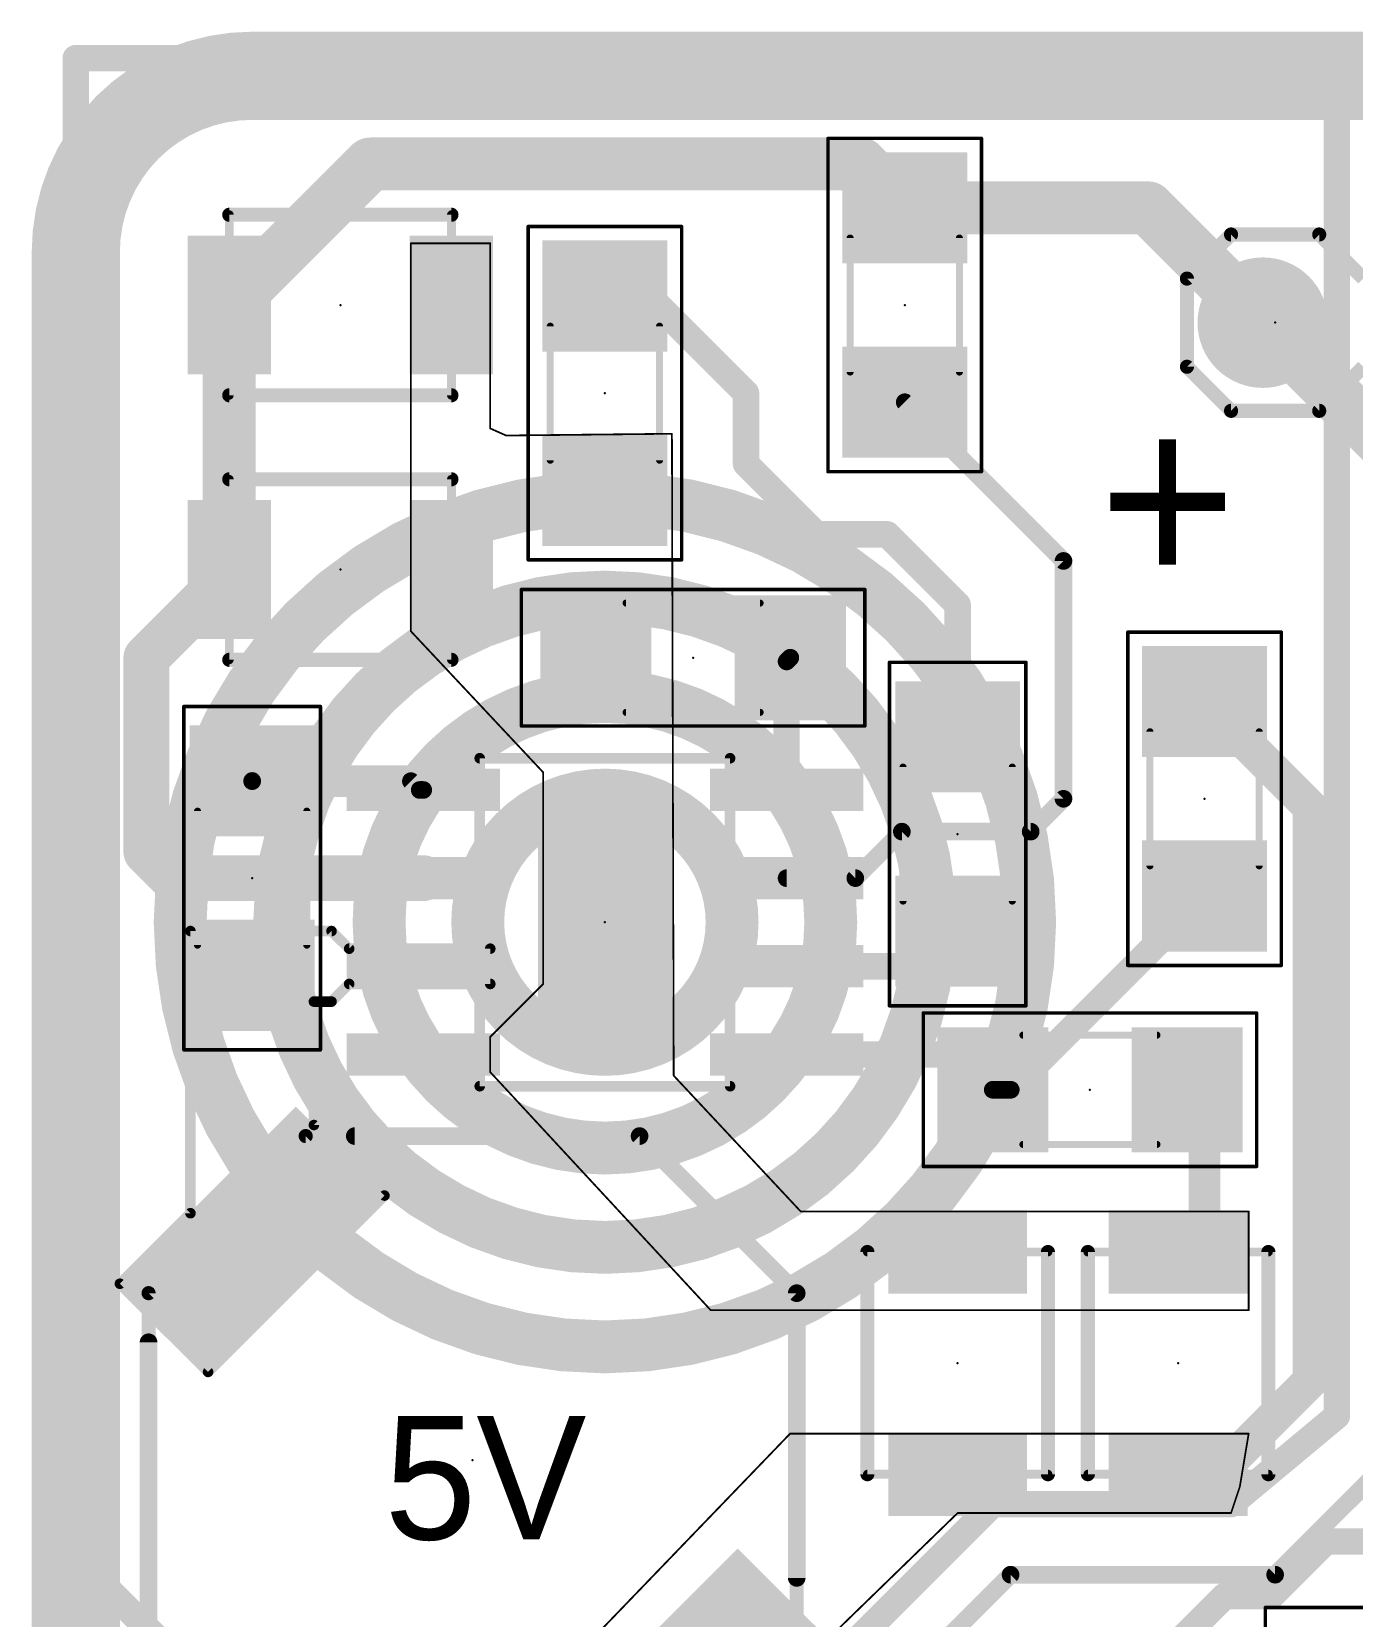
# Model space of a CAD drawing. Extents: x -0.6 to 31.5, y -1.9 to 65.7.
# Drawn here: x -0.64 to 18.38, y 42.83 to 65.66 of the extents above; entities that cross this region are included whole.
import ezdxf

# ---------------------------------------------------------------- set-up
doc = ezdxf.new("R2010")
doc.units = 0
for name, color, linetype in [('1', 22, 'CONTINUOUS'), ('16', 175, 'CONTINUOUS'), ('17', 82, 'CONTINUOUS'), ('21', 253, 'CONTINUOUS'), ('22', 253, 'CONTINUOUS'), ('23', 7, 'CONTINUOUS'), ('39', 22, 'CONTINUOUS'), ('40', 175, 'CONTINUOUS'), ('51', 253, 'CONTINUOUS')]:
    doc.layers.add(name, color=color, linetype=linetype)

# ---------------------------------------------------------------- blocks, each defined once
blk = doc.blocks.new('RECT')
blk.add_solid([(-0.5, -0.5), (0.5, -0.5), (-0.5, 0.5), (0.5, 0.5)])
blk = doc.blocks.new('ROUNDP')
at = {"const_width": 0.5}
blk.add_lwpolyline([(0, -0.25, 1), (0, 0.25, 1), (0, -0.25)], format="xyb", dxfattribs=at)

msp = doc.modelspace()

# ---------------------------------------------------------------- linework, layer by layer
at = {"layer": '1'}
for points, const_width in [([(2.21, 61.722), (4.242, 63.754)], 0.762), ([(4.242, 63.754), (11.306, 63.754)], 0.762), ([(11.306, 63.754), (11.938, 63.122)], 0.762), ([(11.938, 63.122), (15.4402, 63.122)], 0.762), ([(17.0942, 61.468), (15.4402, 63.122)], 0.762), ([(2.286, 62.23), (2.21, 62.154)], 0.762), ([(5.969, 62.611), (4.826, 62.611)], 0.0254), ([(4.826, 62.611), (4.826, 57.023)], 0.0254), ([(5.969, 59.944), (5.969, 62.611)], 0.0254), ([(2.21, 62.154), (2.21, 61.646)], 0.762), ([(2.21, 61.646), (2.286, 61.722)], 0.762), ([(2.21, 61.722), (2.41, 61.722)], 0.762), ([(2.21, 61.646), (2.21, 57.912)], 0.762), ([(2.286, 61.722), (2.21, 61.722)], 0.6604), ([(7.62, 61.852), (8.252, 61.852)], 0.381), ([(8.252, 61.852), (9.652, 60.452)], 0.381), ([(19.592, 58.9702), (17.0942, 61.468)], 0.762), ([(9.652, 60.452), (9.652, 59.436)], 0.381), ([(14.224, 58.036), (11.938, 60.322)], 0.254), ([(6.1976, 59.8424), (5.969, 59.944)], 0.0254), ([(8.5852, 59.8678), (6.1976, 59.8424)], 0.0254), ([(8.6106, 50.6222), (8.5852, 59.8678)], 0.0254), ([(9.652, 59.436), (10.668, 58.42)], 0.381), ([(10.668, 58.42), (11.684, 58.42)], 0.381), ([(11.684, 58.42), (12.7, 57.404)], 0.381), ([(2.032, 57.658), (2.21, 57.912)], 0.6604), ([(2.286, 57.912), (2.21, 57.912)], 0.6604), ([(2.032, 57.658), (1.016, 56.642)], 0.6604), ([(14.224, 54.61), (14.224, 58.036)], 0.254), ([(12.7, 55.502), (12.7, 57.404)], 0.381), ([(1.016, 56.642), (1.016, 53.848)], 0.6604), ([(4.826, 57.023), (6.731, 54.991)], 0.0254), ([(10.2362, 56.5882), (10.29, 56.642)], 0.381), ([(10.2362, 54.737), (10.2362, 56.5882)], 0.381), ([(10.29, 56.642), (10.2362, 56.5882)], 0.254), ([(17.78, 54.486), (16.256, 56.01)], 0.508), ([(4.826, 54.864), (2.54, 54.864)], 0.4572), ([(2.54, 54.864), (2.54, 54.867)], 0.254), ([(4.953, 54.737), (4.826, 54.864)], 0.254), ([(4.953, 54.737), (5.0038, 54.737)], 0.254), ([(6.731, 54.991), (6.731, 51.943)], 0.0254), ([(13.751, 54.137), (14.224, 54.61)], 0.254), ([(17.78, 46.228), (17.78, 54.486)], 0.508), ([(1.016, 53.848), (1.397, 53.467)], 0.6604), ([(11.2262, 53.467), (11.8962, 54.137)], 0.254), ([(11.8962, 54.137), (13.751, 54.137)], 0.254), ([(1.397, 53.467), (5.0038, 53.467)], 0.6604), ([(10.2362, 53.467), (11.2262, 53.467)], 0.254), ([(13.465, 50.419), (16.256, 53.21)], 0.381), ([(3.683, 52.705), (1.651, 52.705)], 0.1524), ([(1.651, 52.705), (1.651, 48.641)], 0.1524), ([(3.937, 52.451), (3.683, 52.705)], 0.1524), ([(12.195, 52.197), (12.7, 52.702)], 0.381), ([(5.969, 52.451), (3.937, 52.451)], 0.1524), ([(5.969, 51.943), (5.969, 52.451)], 0.1524), ([(10.2362, 52.197), (12.195, 52.197)], 0.381), ([(3.683, 51.689), (3.937, 51.943)], 0.1524), ([(3.937, 51.943), (5.969, 51.943)], 0.1524), ([(6.731, 51.943), (5.969, 51.181)], 0.0254), ([(3.429, 49.911), (3.429, 51.689)], 0.1524), ([(3.429, 51.689), (3.683, 51.689)], 0.1524), ([(5.969, 51.181), (5.969, 50.673)], 0.0254), ([(10.2362, 50.927), (12.7258, 50.927)], 0.381), ([(12.7258, 50.927), (13.2338, 50.419)], 0.381), ([(5.969, 50.673), (9.144, 47.244)], 0.0254), ([(10.4394, 48.6664), (8.6106, 50.6222)], 0.0254), ([(13.205, 50.419), (13.465, 50.419)], 0.381), ([(13.2338, 50.419), (13.205, 50.419)], 0.254), ([(13.2338, 50.419), (13.465, 50.419)], 0.254), ([(16.256, 50.292), (16.005, 50.419)], 0.4572), ([(16.256, 48.514), (16.256, 50.292)], 0.4572), ([(4.445, 48.895), (3.429, 49.911)], 0.1524), ([(1.905, 46.355), (4.445, 48.895)], 0.1524), ([(1.651, 48.641), (0.635, 47.625)], 0.1524), ([(16.891, 48.6664), (10.4394, 48.6664)], 0.0254), ([(16.256, 48.514), (15.875, 48.082)], 0.4572), ([(16.891, 47.244), (16.891, 48.6664)], 0.0254), ([(0.635, 47.625), (1.905, 46.355)], 0.1524), ([(9.144, 47.244), (16.891, 47.244)], 0.0254), ([(16.434, 44.882), (17.78, 46.228)], 0.508), ([(10.287, 45.466), (6.985, 42.037)], 0.0254), ([(16.891, 45.466), (10.287, 45.466)], 0.0254), ([(16.764, 44.704), (16.891, 45.466)], 0.0254), ([(16.18, 44.577), (15.875, 44.882)], 0.508), ([(15.875, 44.882), (16.434, 44.882)], 0.508), ([(16.51, 44.577), (16.18, 44.577)], 0.508), ([(16.637, 44.323), (16.764, 44.704)], 0.0254), ([(8.255, 40.005), (12.7, 44.323)], 0.0254), ([(12.7, 44.323), (16.637, 44.323)], 0.0254), ([(18.004, 43.912), (17.2195, 43.1275)], 0.381), ([(19.592, 43.912), (18.004, 43.912)], 0.381), ([(16.5449, 43.1275), (15.7765, 42.3591)], 0.381), ([(17.2195, 43.1275), (16.5449, 43.1275)], 0.381)]:
    msp.add_lwpolyline(points, dxfattribs=dict(at, const_width=const_width))
for points, const_width in [([(4.242, 63.9445, 1), (4.242, 63.5635)], 0.381), ([(4.3767, 63.6193, 1), (4.1073, 63.8887)], 0.381), ([(11.4407, 63.8887, 1), (11.1713, 63.6193)], 0.381), ([(11.306, 63.5635, 1), (11.306, 63.9445)], 0.381), ([(11.938, 63.3125, 1), (11.938, 62.9315)], 0.381), ([(15.5749, 63.2567, 1), (15.3055, 62.9873)], 0.381), ([(15.4402, 62.9315, 1), (15.4402, 63.3125)], 0.381), ([(11.8033, 62.9873, 1), (12.0727, 63.2567)], 0.381), ([(2.4207, 62.0953, 1), (2.1513, 62.3647)], 0.381), ([(4.826, 62.6174, 1), (4.826, 62.6047)], 0.0127), ([(4.8324, 62.611, 1), (4.8197, 62.611)], 0.0127), ([(5.9754, 62.611, 1), (5.9627, 62.611)], 0.0127), ([(5.969, 62.6047, 1), (5.969, 62.6174)], 0.0127), ([(2.4005, 62.154, 1), (2.0195, 62.154)], 0.381), ([(2.0753, 62.2887, 1), (2.3447, 62.0193)], 0.381), ([(2.21, 61.9125, 1), (2.21, 61.5315)], 0.381), ([(2.4207, 61.5873, 1), (2.1513, 61.8567)], 0.381), ([(2.41, 61.5315, 1), (2.41, 61.9125)], 0.381), ([(2.0753, 61.8567, 1), (2.3447, 61.5873)], 0.381), ([(2.4005, 61.646, 1), (2.0195, 61.646)], 0.381), ([(2.0753, 61.7807, 1), (2.3447, 61.5113)], 0.381), ([(2.21, 61.8871, 1), (2.21, 61.5569)], 0.3302), ([(2.286, 61.5569, 1), (2.286, 61.8871)], 0.3302), ([(7.62, 61.9473, 1), (7.62, 61.7568)], 0.1905), ([(8.3194, 61.9194, 1), (8.1846, 61.7846)], 0.1905), ([(8.252, 61.7568, 1), (8.252, 61.9473)], 0.1905), ([(2.0195, 61.646, 1), (2.4005, 61.646)], 0.381), ([(17.2289, 61.6027, 1), (16.9595, 61.3333)], 0.381), ([(16.9595, 61.3333, 1), (17.2289, 61.6027)], 0.381), ([(9.7473, 60.452, 1), (9.5568, 60.452)], 0.1905), ([(9.5846, 60.3846, 1), (9.7194, 60.5194)], 0.1905), ([(11.9829, 60.3669, 1), (11.8931, 60.2771)], 0.127), ([(5.9716, 59.9498, 1), (5.9664, 59.9382)], 0.0127), ([(5.9627, 59.944, 1), (5.9754, 59.944)], 0.0127), ([(6.1975, 59.8487, 1), (6.1977, 59.8361)], 0.0127), ([(6.195, 59.8366, 1), (6.2002, 59.8482)], 0.0127), ([(8.5915, 59.8678, 1), (8.5789, 59.8678)], 0.0127), ([(8.5853, 59.8615, 1), (8.5851, 59.8741)], 0.0127), ([(9.7194, 59.5034, 1), (9.5846, 59.3686)], 0.1905), ([(9.5568, 59.436, 1), (9.7473, 59.436)], 0.1905), ([(10.668, 58.5153, 1), (10.668, 58.3248)], 0.1905), ([(10.6006, 58.3526, 1), (10.7354, 58.4874)], 0.1905), ([(11.7514, 58.4874, 1), (11.6166, 58.3526)], 0.1905), ([(11.684, 58.3248, 1), (11.684, 58.5153)], 0.1905), ([(2.21, 58.0771, 1), (2.21, 57.7469)], 0.3302), ([(2.3452, 57.8172, 1), (2.0748, 58.0068)], 0.3302), ([(2.286, 57.7469, 1), (2.286, 58.0771)], 0.3302), ([(2.1487, 57.5413, 1), (1.9153, 57.7747)], 0.3302), ([(2.0195, 57.912, 1), (2.4005, 57.912)], 0.381), ([(14.2875, 58.036, 1), (14.1605, 58.036)], 0.127), ([(14.1791, 57.9911, 1), (14.2689, 58.0809)], 0.127), ([(1.8968, 57.7528, 1), (2.1672, 57.5632)], 0.3302), ([(12.7953, 57.404, 1), (12.6048, 57.404)], 0.1905), ([(12.6326, 57.3366, 1), (12.7674, 57.4714)], 0.1905), ([(1.1811, 56.642, 1), (0.8509, 56.642)], 0.3302), ([(0.8993, 56.7587, 1), (1.1327, 56.5253)], 0.3302), ([(4.8306, 57.0273, 1), (4.8214, 57.0187)], 0.0127), ([(4.8197, 57.023, 1), (4.8324, 57.023)], 0.0127), ([(10.3574, 56.5746, 1), (10.2226, 56.7094)], 0.1905), ([(10.1688, 56.6556, 1), (10.3036, 56.5208)], 0.1905), ([(10.3315, 56.5882, 1), (10.141, 56.5882)], 0.1905), ([(10.1913, 56.6331, 1), (10.2811, 56.5433)], 0.127), ([(10.3349, 56.5971, 1), (10.2451, 56.6869)], 0.127), ([(16.3458, 56.0998, 1), (16.1662, 55.9202)], 0.254), ([(12.6048, 55.502, 1), (12.7953, 55.502)], 0.1905), ([(2.54, 54.9783, 1), (2.54, 54.7497)], 0.2286), ([(4.826, 54.7497, 1), (4.826, 54.9783)], 0.2286), ([(2.6035, 54.867, 1), (2.4765, 54.867)], 0.127), ([(2.4765, 54.864, 1), (2.6035, 54.864)], 0.127), ([(4.8709, 54.9089, 1), (4.7811, 54.8191)], 0.127), ([(4.953, 54.8005, 1), (4.953, 54.6735)], 0.127), ([(4.9081, 54.6921, 1), (4.9979, 54.7819)], 0.127), ([(5.0038, 54.6735, 1), (5.0038, 54.8005)], 0.127), ([(6.7374, 54.991, 1), (6.7247, 54.991)], 0.0127), ([(6.7264, 54.9867, 1), (6.7356, 54.9953)], 0.0127), ([(10.141, 54.737, 1), (10.3315, 54.737)], 0.1905), ([(14.1605, 54.61, 1), (14.2875, 54.61)], 0.127), ([(14.2689, 54.5651, 1), (14.1791, 54.6549)], 0.127), ([(17.907, 54.486, 1), (17.653, 54.486)], 0.254), ([(17.6902, 54.3962, 1), (17.8698, 54.5758)], 0.254), ([(1.1327, 53.9647, 1), (0.8993, 53.7313)], 0.3302), ([(11.8962, 54.2005, 1), (11.8962, 54.0735)], 0.127), ([(11.9411, 54.0921, 1), (11.8513, 54.1819)], 0.127), ([(13.7061, 54.1819, 1), (13.7959, 54.0921)], 0.127), ([(13.751, 54.0735, 1), (13.751, 54.2005)], 0.127), ([(0.8509, 53.848, 1), (1.1811, 53.848)], 0.3302), ([(1.397, 53.6321, 1), (1.397, 53.3019)], 0.3302), ([(1.2803, 53.3503, 1), (1.5137, 53.5837)], 0.3302), ([(5.0038, 53.3019, 1), (5.0038, 53.6321)], 0.3302), ([(10.2362, 53.5305, 1), (10.2362, 53.4035)], 0.127), ([(11.1813, 53.5119, 1), (11.2711, 53.4221)], 0.127), ([(11.2262, 53.4035, 1), (11.2262, 53.5305)], 0.127), ([(16.3234, 53.1426, 1), (16.1886, 53.2774)], 0.1905), ([(1.651, 52.7431, 1), (1.651, 52.6669)], 0.0762), ([(1.6891, 52.705, 1), (1.6129, 52.705)], 0.0762), ([(3.7099, 52.7319, 1), (3.6561, 52.6781)], 0.0762), ([(3.683, 52.6669, 1), (3.683, 52.7431)], 0.0762), ([(12.7674, 52.6346, 1), (12.6326, 52.7694)], 0.1905), ([(3.937, 52.4891, 1), (3.937, 52.4129)], 0.0762), ([(3.9101, 52.4241, 1), (3.9639, 52.4779)], 0.0762), ([(6.0071, 52.451, 1), (5.9309, 52.451)], 0.0762), ([(5.969, 52.4129, 1), (5.969, 52.4891)], 0.0762), ([(10.2362, 52.2923, 1), (10.2362, 52.1018)], 0.1905), ([(12.1276, 52.2644, 1), (12.2624, 52.1296)], 0.1905), ([(12.195, 52.1018, 1), (12.195, 52.2923)], 0.1905), ([(3.937, 51.9811, 1), (3.937, 51.9049)], 0.0762), ([(3.9639, 51.9161, 1), (3.9101, 51.9699)], 0.0762), ([(5.9309, 51.943, 1), (6.0071, 51.943)], 0.0762), ([(5.969, 51.9049, 1), (5.969, 51.9811)], 0.0762), ([(6.7247, 51.943, 1), (6.7374, 51.943)], 0.0127), ([(6.7355, 51.9385, 1), (6.7265, 51.9475)], 0.0127), ([(3.4671, 51.689, 1), (3.3909, 51.689)], 0.0762), ([(3.429, 51.7271, 1), (3.429, 51.6509)], 0.0762), ([(3.6561, 51.7159, 1), (3.7099, 51.6621)], 0.0762), ([(3.683, 51.6509, 1), (3.683, 51.7271)], 0.0762), ([(5.9754, 51.181, 1), (5.9627, 51.181)], 0.0127), ([(5.9645, 51.1855, 1), (5.9735, 51.1765)], 0.0127), ([(10.2362, 51.0222, 1), (10.2362, 50.8317)], 0.1905), ([(12.7932, 50.9944, 1), (12.6585, 50.8596)], 0.1905), ([(12.7258, 50.8317, 1), (12.7258, 51.0222)], 0.1905), ([(5.9737, 50.6773, 1), (5.9643, 50.6687)], 0.0127), ([(5.9627, 50.673, 1), (5.9754, 50.673)], 0.0127), ([(8.6152, 50.6265, 1), (8.606, 50.6179)], 0.0127), ([(8.6043, 50.6222, 1), (8.6169, 50.6222)], 0.0127), ([(13.205, 50.5143, 1), (13.205, 50.3238)], 0.1905), ([(13.1665, 50.3516, 1), (13.3012, 50.4864)], 0.1905), ([(13.205, 50.4825, 1), (13.205, 50.3555)], 0.127), ([(13.2338, 50.4825, 1), (13.2338, 50.3555)], 0.127), ([(13.2338, 50.3555, 1), (13.2338, 50.4825)], 0.127), ([(13.3976, 50.4864, 1), (13.5324, 50.3516)], 0.1905), ([(13.465, 50.3238, 1), (13.465, 50.5143)], 0.1905), ([(13.465, 50.3555, 1), (13.465, 50.4825)], 0.127), ([(16.0566, 50.521, 1), (15.9534, 50.317)], 0.2286), ([(16.3703, 50.292, 1), (16.1417, 50.292)], 0.2286), ([(16.2044, 50.19, 1), (16.3076, 50.394)], 0.2286), ([(3.4559, 49.9379, 1), (3.4021, 49.8841)], 0.0762), ([(3.3909, 49.911, 1), (3.4671, 49.911)], 0.0762), ([(4.4719, 48.8681, 1), (4.4181, 48.9219)], 0.0762), ([(4.4181, 48.8681, 1), (4.4719, 48.9219)], 0.0762), ([(1.6129, 48.641, 1), (1.6891, 48.641)], 0.0762), ([(1.6779, 48.6141, 1), (1.6241, 48.6679)], 0.0762), ([(10.4394, 48.6728, 1), (10.4394, 48.6601)], 0.0127), ([(10.4348, 48.6621, 1), (10.444, 48.6707)], 0.0127), ([(16.1417, 48.514, 1), (16.3703, 48.514)], 0.2286), ([(16.3417, 48.4384, 1), (16.1703, 48.5896)], 0.2286), ([(16.8974, 48.6664, 1), (16.8847, 48.6664)], 0.0127), ([(16.891, 48.6601, 1), (16.891, 48.6728)], 0.0127), ([(15.7893, 48.1576, 1), (15.9607, 48.0064)], 0.2286), ([(0.6619, 47.6519, 1), (0.6081, 47.5981)], 0.0762), ([(0.6081, 47.6519, 1), (0.6619, 47.5981)], 0.0762), ([(9.144, 47.2503, 1), (9.144, 47.2377)], 0.0127), ([(9.1393, 47.2397, 1), (9.1487, 47.2483)], 0.0127), ([(16.8847, 47.244, 1), (16.8974, 47.244)], 0.0127), ([(16.891, 47.2377, 1), (16.891, 47.2503)], 0.0127), ([(1.8781, 46.3819, 1), (1.9319, 46.3281)], 0.0762), ([(1.8781, 46.3281, 1), (1.9319, 46.3819)], 0.0762), ([(17.653, 46.228, 1), (17.907, 46.228)], 0.254), ([(17.8698, 46.1382, 1), (17.6902, 46.3178)], 0.254), ([(10.287, 45.4723, 1), (10.287, 45.4597)], 0.0127), ([(10.2916, 45.4616, 1), (10.2824, 45.4704)], 0.0127), ([(16.8973, 45.465, 1), (16.8847, 45.467)], 0.0127), ([(16.891, 45.4597, 1), (16.891, 45.4723)], 0.0127), ([(15.9648, 44.9718, 1), (15.7852, 44.7922)], 0.254), ([(15.875, 45.009, 1), (15.875, 44.755)], 0.254), ([(16.3442, 44.9718, 1), (16.5238, 44.7922)], 0.254), ([(16.434, 44.755, 1), (16.434, 45.009)], 0.254), ([(16.18, 44.704, 1), (16.18, 44.45)], 0.254), ([(16.0902, 44.4872, 1), (16.2698, 44.6668)], 0.254), ([(16.51, 44.45, 1), (16.51, 44.704)], 0.254), ([(16.7577, 44.705, 1), (16.7703, 44.703)], 0.0127), ([(16.77, 44.702, 1), (16.758, 44.706)], 0.0127), ([(12.7, 44.3293, 1), (12.7, 44.3167)], 0.0127), ([(12.7044, 44.3184, 1), (12.6956, 44.3276)], 0.0127), ([(16.631, 44.325, 1), (16.643, 44.321)], 0.0127), ([(16.637, 44.3167, 1), (16.637, 44.3293)], 0.0127), ([(18.004, 44.0072, 1), (18.004, 43.8167)], 0.1905), ([(18.0714, 43.8446, 1), (17.9366, 43.9794)], 0.1905), ([(16.5449, 43.2228, 1), (16.5449, 43.0323)], 0.1905), ([(16.6122, 43.0601, 1), (16.4775, 43.1949)], 0.1905), ([(17.1521, 43.1949, 1), (17.2869, 43.0601)], 0.1905), ([(17.2195, 43.0323, 1), (17.2195, 43.2228)], 0.1905)]:
    msp.add_lwpolyline(points, format="xyb", dxfattribs=dict(at, const_width=const_width))
at = {"layer": '16'}
for points, const_width in [([(0, 65.278), (0, 43.688)], 0.381), ([(18.161, 65.278), (0, 65.278)], 0.381), ([(18.161, 45.72), (18.161, 65.278)], 0.381), ([(16.637, 44.45), (18.161, 45.72)], 0.381), ([(17.272, 43.434), (19.177, 45.339)], 0.254), ([(9.271, 40.513), (13.208, 44.45)], 0.381), ([(13.208, 44.45), (16.637, 44.45)], 0.381), ([(0, 43.688), (3.175, 40.513)], 0.381), ([(9.652, 39.624), (13.462, 43.434)], 0.254), ([(13.462, 43.434), (17.272, 43.434)], 0.254)]:
    msp.add_lwpolyline(points, dxfattribs=dict(at, const_width=const_width))
for points, const_width in [([(0.0953, 65.278, 1), (-0.0953, 65.278)], 0.1905), ([(0, 65.3732, 1), (0, 65.1828)], 0.1905), ([(18.2563, 65.278, 1), (18.0658, 65.278)], 0.1905), ([(18.161, 65.1828, 1), (18.161, 65.3732)], 0.1905), ([(18.222, 45.6468, 1), (18.1, 45.7932)], 0.1905), ([(18.0658, 45.72, 1), (18.2563, 45.72)], 0.1905), ([(13.208, 44.5453, 1), (13.208, 44.3548)], 0.1905), ([(13.2754, 44.3826, 1), (13.1406, 44.5174)], 0.1905), ([(16.576, 44.5232, 1), (16.698, 44.3768)], 0.1905), ([(16.637, 44.3548, 1), (16.637, 44.5453)], 0.1905), ([(0.0674, 43.7554, 1), (-0.0674, 43.6206)], 0.1905), ([(-0.0953, 43.688, 1), (0.0953, 43.688)], 0.1905), ([(13.462, 43.4975, 1), (13.462, 43.3705)], 0.127), ([(13.5069, 43.3891, 1), (13.4171, 43.4789)], 0.127), ([(17.2271, 43.4789, 1), (17.3169, 43.3891)], 0.127), ([(17.272, 43.3705, 1), (17.272, 43.4975)], 0.127)]:
    msp.add_lwpolyline(points, format="xyb", dxfattribs=dict(at, const_width=const_width))
at = {"layer": '21'}
for points, const_width in [([(2.54, 65.024, 0.4142), (0, 62.484)], 1.27), ([(2.54, 65.3415, 1), (2.54, 64.7065)], 0.635), ([(2.54, 64.7065, 1), (2.54, 65.3415)], 0.635), ([(0.3175, 62.484, 1), (-0.3175, 62.484)], 0.635), ([(2.21, 63.0728, 1), (2.21, 62.9712)], 0.1016), ([(5.41, 62.9712, 1), (5.41, 63.0728)], 0.1016), ([(-0.3175, 62.484, 1), (0.3175, 62.484)], 0.635), ([(16.637, 62.7888, 1), (16.637, 62.6872)], 0.1016), ([(16.6729, 62.7021, 1), (16.6011, 62.7739)], 0.1016), ([(17.9429, 62.7739, 1), (17.8711, 62.7021)], 0.1016), ([(17.907, 62.6872, 1), (17.907, 62.7888)], 0.1016), ([(16.0528, 62.103, 1), (15.9512, 62.103)], 0.1016), ([(15.9661, 62.1389, 1), (16.0379, 62.0671)], 0.1016), ([(16.0379, 60.8689, 1), (15.9661, 60.7971)], 0.1016), ([(15.9512, 60.833, 1), (16.0528, 60.833)], 0.1016), ([(2.21, 60.4728, 1), (2.21, 60.3712)], 0.1016), ([(5.41, 60.3712, 1), (5.41, 60.4728)], 0.1016), ([(16.637, 60.2488, 1), (16.637, 60.1472)], 0.1016), ([(16.6011, 60.1621, 1), (16.6729, 60.2339)], 0.1016), ([(17.8711, 60.2339, 1), (17.9429, 60.1621)], 0.1016), ([(17.907, 60.1472, 1), (17.907, 60.2488)], 0.1016), ([(2.21, 59.2628, 1), (2.21, 59.1612)], 0.1016), ([(5.41, 59.1612, 1), (5.41, 59.2628)], 0.1016), ([(2.21, 56.6628, 1), (2.21, 56.5612)], 0.1016), ([(5.41, 56.5612, 1), (5.41, 56.6628)], 0.1016), ([(6.0452, 55.4697, 1), (6.0452, 55.7569, 1), (6.0452, 55.4697)], 0.2032), ([(5.817, 55.2321, 1), (5.817, 55.1559)], 0.0762), ([(9.423, 55.1559, 1), (9.423, 55.2321)], 0.0762), ([(5.817, 50.5081, 1), (5.817, 50.4319)], 0.0762), ([(9.423, 50.4319, 1), (9.423, 50.5081)], 0.0762), ([(4.0179, 49.8154, 1), (4.0179, 49.6884)], 0.127), ([(8.1641, 49.7968, 1), (8.0743, 49.707)], 0.127), ([(8.1192, 49.6884, 1), (8.1192, 49.8154)], 0.127), ([(11.4508, 48.082, 1), (11.3492, 48.082)], 0.1016), ([(14.0508, 48.082, 1), (13.9492, 48.082)], 0.1016), ([(14.6258, 48.082, 1), (14.5242, 48.082)], 0.1016), ([(17.2258, 48.082, 1), (17.1242, 48.082)], 0.1016), ([(10.4454, 47.4892, 1), (10.3184, 47.4892)], 0.127), ([(10.337, 47.4443, 1), (10.4268, 47.5341)], 0.127), ([(1.1116, 46.7821, 1), (0.9846, 46.7821)], 0.127), ([(11.3492, 44.882, 1), (11.4508, 44.882)], 0.1016), ([(13.9492, 44.882, 1), (14.0508, 44.882)], 0.1016), ([(14.5242, 44.882, 1), (14.6258, 44.882)], 0.1016), ([(17.1242, 44.882, 1), (17.2258, 44.882)], 0.1016), ([(10.3184, 43.3879, 1), (10.4454, 43.3879)], 0.127)]:
    msp.add_lwpolyline(points, format="xyb", dxfattribs=dict(at, const_width=const_width))
for points, const_width in [([(27.432, 65.024), (2.54, 65.024)], 1.27), ([(0, 62.484), (0, 2.54)], 1.27), ([(2.21, 63.022), (5.41, 63.022)], 0.2032), ([(16.637, 62.738), (16.002, 62.103)], 0.2032), ([(16.637, 62.738), (17.907, 62.738)], 0.2032), ([(17.907, 62.738), (18.542, 62.103)], 0.2032), ([(16.002, 62.103), (16.002, 60.833)], 0.2032), ([(16.002, 60.833), (16.637, 60.198)], 0.2032), ([(18.542, 60.833), (17.907, 60.198)], 0.2032), ([(2.21, 60.422), (5.41, 60.422)], 0.2032), ([(17.907, 60.198), (16.637, 60.198)], 0.2032), ([(5.41, 59.212), (2.21, 59.212)], 0.2032), ([(5.41, 56.612), (2.21, 56.612)], 0.2032), ([(9.423, 55.194), (5.817, 55.194)], 0.1524), ([(5.817, 50.47), (9.423, 50.47)], 0.1524), ([(8.1192, 49.7519), (4.0179, 49.7519)], 0.254), ([(8.1192, 49.7519), (10.3819, 47.4892)], 0.254), ([(11.4, 48.082), (11.4, 44.882)], 0.2032), ([(14, 48.082), (14, 44.882)], 0.2032), ([(14.575, 48.082), (14.575, 44.882)], 0.2032), ([(17.175, 48.082), (17.175, 44.882)], 0.2032), ([(10.3819, 43.3879), (10.3819, 47.4892)], 0.254), ([(1.0481, 42.6808), (1.0481, 46.7821)], 0.254)]:
    msp.add_lwpolyline(points, dxfattribs=dict(at, const_width=const_width))
at = {"layer": '22'}
for points, const_width in [([(2.54, 65.024, 0.4142), (0, 62.484)], 0.762), ([(2.54, 65.2145, 1), (2.54, 64.8335)], 0.381), ([(2.54, 64.8335, 1), (2.54, 65.2145)], 0.381), ([(6.477, 64.8335, 1), (6.477, 65.2145)], 0.381), ([(7.8867, 65.2145, 1), (7.8867, 64.8335)], 0.381), ([(8.1153, 64.8335, 1), (8.1153, 65.2145)], 0.381), ([(9.525, 65.2145, 1), (9.525, 64.8335)], 0.381), ([(13.462, 64.8335, 1), (13.462, 65.2145)], 0.381), ([(14.8717, 65.2145, 1), (14.8717, 64.8335)], 0.381), ([(15.1003, 64.8335, 1), (15.1003, 65.2145)], 0.381), ([(16.51, 65.2145, 1), (16.51, 64.8335)], 0.381), ([(0.1905, 62.484, 1), (-0.1905, 62.484)], 0.381), ([(-0.1905, 62.484, 1), (0.1905, 62.484)], 0.381), ([(7.62, 46.7149, 1), (7.62, 58.9491, 1), (7.62, 46.7149)], 0.762), ([(-0.1905, 58.5329, 1), (0.1905, 58.5329)], 0.381), ([(7.62, 48.1485, 1), (7.62, 57.5155, 1), (7.62, 48.1485)], 0.762), ([(0.1905, 57.1232, 1), (-0.1905, 57.1232)], 0.381), ([(-0.1905, 56.8946, 1), (0.1905, 56.8946)], 0.381), ([(7.62, 49.5792, 1), (7.62, 56.0848, 1), (7.62, 49.5792)], 0.762), ([(0.1905, 55.4849, 1), (-0.1905, 55.4849)], 0.381), ([(7.62, 51.0004, 1), (7.62, 54.6636, 1), (7.62, 51.0004)], 0.762), ([(-0.1905, 51.5338, 1), (0.1905, 51.5338)], 0.381), ([(0.1905, 50.1241, 1), (-0.1905, 50.1241)], 0.381), ([(-0.1905, 49.8955, 1), (0.1905, 49.8955)], 0.381), ([(0.1905, 48.4858, 1), (-0.1905, 48.4858)], 0.381), ([(-0.1905, 44.5347, 1), (0.1905, 44.5347)], 0.381), ([(0.1905, 43.125, 1), (-0.1905, 43.125)], 0.381), ([(-0.1905, 42.8964, 1), (0.1905, 42.8964)], 0.381)]:
    msp.add_lwpolyline(points, format="xyb", dxfattribs=dict(at, const_width=const_width))
at = {"layer": '22', "const_width": 0.762}
for points in [[(6.477, 65.024), (2.54, 65.024)], [(8.1153, 65.024), (7.8867, 65.024)], [(13.462, 65.024), (9.525, 65.024)], [(15.1003, 65.024), (14.8717, 65.024)], [(20.447, 65.024), (16.51, 65.024)], [(0, 62.484), (0, 58.5329)], [(0, 57.1232), (0, 56.8946)], [(0, 55.4849), (0, 51.5338)], [(0, 50.1241), (0, 49.8955)], [(0, 48.4858), (0, 44.5347)], [(0, 43.125), (0, 42.8964)]]:
    msp.add_lwpolyline(points, dxfattribs=at)
at = {"layer": '23'}
for p in [(3.81, 61.722), (11.938, 61.722), (17.272, 61.468), (7.62, 60.452), (3.81, 57.912), (8.89, 56.642), (16.256, 54.61), (12.7, 54.102), (2.54, 53.467), (7.62, 52.832), (14.605, 50.419), (12.7, 46.482), (15.875, 46.482), (5.715, 45.085)]:
    msp.add_point(p, dxfattribs=at)
at = {"layer": '39', "const_width": 0.0508}
for points in [[(10.8331, 59.3217), (10.8331, 64.1223)], [(10.8331, 64.1223), (13.0429, 64.1223)], [(13.0429, 64.1223), (13.0429, 59.3217)], [(6.5151, 58.0517), (6.5151, 62.8523)], [(6.5151, 62.8523), (8.7249, 62.8523)], [(8.7249, 62.8523), (8.7249, 58.0517)], [(13.0429, 59.3217), (10.8331, 59.3217)], [(8.7249, 58.0517), (6.5151, 58.0517)], [(6.417, 57.625), (11.363, 57.625)], [(6.417, 55.659), (6.417, 57.625)], [(11.363, 57.625), (11.363, 55.659)], [(15.1511, 52.2097), (15.1511, 57.0103)], [(15.1511, 57.0103), (17.3609, 57.0103)], [(17.3609, 57.0103), (17.3609, 52.2097)], [(11.717, 51.629), (11.717, 56.575)], [(11.717, 56.575), (13.683, 56.575)], [(13.683, 56.575), (13.683, 51.629)], [(1.557, 50.994), (1.557, 55.94)], [(1.557, 55.94), (3.523, 55.94)], [(3.523, 55.94), (3.523, 50.994)], [(11.363, 55.659), (6.417, 55.659)], [(17.3609, 52.2097), (15.1511, 52.2097)], [(13.683, 51.629), (11.717, 51.629)], [(12.2047, 51.5239), (17.0053, 51.5239)], [(12.2047, 49.3141), (12.2047, 51.5239)], [(17.0053, 51.5239), (17.0053, 49.3141)], [(3.523, 50.994), (1.557, 50.994)], [(17.0053, 49.3141), (12.2047, 49.3141)]]:
    msp.add_lwpolyline(points, dxfattribs=at)
at = {"layer": '39', "const_width": 0.0254}
for points in [[(10.8458, 64.1223, 1), (10.8204, 64.1223)], [(10.8331, 64.135, 1), (10.8331, 64.1096)], [(13.0556, 64.1223, 1), (13.0302, 64.1223)], [(13.0429, 64.1096, 1), (13.0429, 64.135)], [(6.5278, 62.8523, 1), (6.5024, 62.8523)], [(6.5151, 62.865, 1), (6.5151, 62.8396)], [(8.7376, 62.8523, 1), (8.7122, 62.8523)], [(8.7249, 62.8396, 1), (8.7249, 62.865)], [(10.8331, 59.3344, 1), (10.8331, 59.309)], [(13.0429, 59.309, 1), (13.0429, 59.3344)], [(10.8204, 59.3217, 1), (10.8458, 59.3217)], [(13.0302, 59.3217, 1), (13.0556, 59.3217)], [(6.5151, 58.0644, 1), (6.5151, 58.039)], [(6.5024, 58.0517, 1), (6.5278, 58.0517)], [(8.7122, 58.0517, 1), (8.7376, 58.0517)], [(8.7249, 58.039, 1), (8.7249, 58.0644)], [(6.417, 57.6377, 1), (6.417, 57.6123)], [(6.4297, 57.625, 1), (6.4043, 57.625)], [(11.3757, 57.625, 1), (11.3503, 57.625)], [(11.363, 57.6123, 1), (11.363, 57.6377)], [(15.1638, 57.0103, 1), (15.1384, 57.0103)], [(15.1511, 57.023, 1), (15.1511, 56.9976)], [(17.3736, 57.0103, 1), (17.3482, 57.0103)], [(17.3609, 56.9976, 1), (17.3609, 57.023)], [(11.7297, 56.575, 1), (11.7043, 56.575)], [(11.717, 56.5877, 1), (11.717, 56.5623)], [(13.6957, 56.575, 1), (13.6703, 56.575)], [(13.683, 56.5623, 1), (13.683, 56.5877)], [(1.5697, 55.94, 1), (1.5443, 55.94)], [(1.557, 55.9527, 1), (1.557, 55.9273)], [(3.5357, 55.94, 1), (3.5103, 55.94)], [(3.523, 55.9273, 1), (3.523, 55.9527)], [(6.417, 55.6717, 1), (6.417, 55.6463)], [(6.4043, 55.659, 1), (6.4297, 55.659)], [(11.3503, 55.659, 1), (11.3757, 55.659)], [(11.363, 55.6463, 1), (11.363, 55.6717)], [(15.1511, 52.2224, 1), (15.1511, 52.197)], [(15.1384, 52.2097, 1), (15.1638, 52.2097)], [(17.3482, 52.2097, 1), (17.3736, 52.2097)], [(17.3609, 52.197, 1), (17.3609, 52.2224)], [(11.717, 51.6417, 1), (11.717, 51.6163)], [(11.7043, 51.629, 1), (11.7297, 51.629)], [(13.6703, 51.629, 1), (13.6957, 51.629)], [(13.683, 51.6163, 1), (13.683, 51.6417)], [(12.2047, 51.5366, 1), (12.2047, 51.5112)], [(12.2174, 51.5239, 1), (12.192, 51.5239)], [(17.018, 51.5239, 1), (16.9926, 51.5239)], [(17.0053, 51.5112, 1), (17.0053, 51.5366)], [(1.557, 51.0067, 1), (1.557, 50.9813)], [(1.5443, 50.994, 1), (1.5697, 50.994)], [(3.5103, 50.994, 1), (3.5357, 50.994)], [(3.523, 50.9813, 1), (3.523, 51.0067)], [(12.2047, 49.3268, 1), (12.2047, 49.3014)], [(12.192, 49.3141, 1), (12.2174, 49.3141)], [(16.9926, 49.3141, 1), (17.018, 49.3141)], [(17.0053, 49.3014, 1), (17.0053, 49.3268)]]:
    msp.add_lwpolyline(points, format="xyb", dxfattribs=at)
at = {"layer": '40', "const_width": 0.0508}
for points in [[(17.131, 42.962), (17.131, 35.016)], [(29.097, 42.962), (17.131, 42.962)]]:
    msp.add_lwpolyline(points, dxfattribs=at)
at = {"layer": '40', "const_width": 0.0254}
for points in [[(17.1437, 42.962, 1), (17.1183, 42.962)], [(17.131, 42.9747, 1), (17.131, 42.9493)]]:
    msp.add_lwpolyline(points, format="xyb", dxfattribs=at)
at = {"layer": '51'}
for points, const_width in [([(2.2418, 63.022, 1), (2.1782, 63.022)], 0.0635), ([(2.21, 63.0538, 1), (2.21, 62.9903)], 0.0635), ([(5.4417, 63.022, 1), (5.3783, 63.022)], 0.0635), ([(5.41, 62.9903, 1), (5.41, 63.0538)], 0.0635), ([(11.1764, 62.687, 1), (11.1256, 62.687)], 0.0508), ([(12.7504, 62.687, 1), (12.6996, 62.687)], 0.0508), ([(6.8584, 61.417, 1), (6.8076, 61.417)], 0.0508), ([(8.4324, 61.417, 1), (8.3816, 61.417)], 0.0508), ([(11.1256, 60.757, 1), (11.1764, 60.757)], 0.0508), ([(12.6996, 60.757, 1), (12.7504, 60.757)], 0.0508), ([(2.21, 60.4538, 1), (2.21, 60.3903)], 0.0635), ([(5.41, 60.3903, 1), (5.41, 60.4538)], 0.0635), ([(2.1782, 60.422, 1), (2.2418, 60.422)], 0.0635), ([(5.3783, 60.422, 1), (5.4417, 60.422)], 0.0635), ([(6.8076, 59.487, 1), (6.8584, 59.487)], 0.0508), ([(8.3816, 59.487, 1), (8.4324, 59.487)], 0.0508), ([(2.2418, 59.212, 1), (2.1782, 59.212)], 0.0635), ([(2.21, 59.2438, 1), (2.21, 59.1803)], 0.0635), ([(5.4417, 59.212, 1), (5.3783, 59.212)], 0.0635), ([(5.41, 59.1803, 1), (5.41, 59.2438)], 0.0635), ([(7.925, 57.4544, 1), (7.925, 57.4036)], 0.0508), ([(9.855, 57.4036, 1), (9.855, 57.4544)], 0.0508), ([(2.21, 56.6438, 1), (2.21, 56.5802)], 0.0635), ([(2.1782, 56.612, 1), (2.2418, 56.612)], 0.0635), ([(5.3783, 56.612, 1), (5.4417, 56.612)], 0.0635), ([(5.41, 56.5802, 1), (5.41, 56.6438)], 0.0635), ([(7.925, 55.8804, 1), (7.925, 55.8296)], 0.0508), ([(9.855, 55.8296, 1), (9.855, 55.8804)], 0.0508), ([(15.4944, 55.575, 1), (15.4436, 55.575)], 0.0508), ([(17.0684, 55.575, 1), (17.0176, 55.575)], 0.0508), ([(5.8551, 55.194, 1), (5.7789, 55.194)], 0.0762), ([(9.4611, 55.194, 1), (9.3849, 55.194)], 0.0762), ([(11.9384, 55.067, 1), (11.8876, 55.067)], 0.0508), ([(13.5124, 55.067, 1), (13.4616, 55.067)], 0.0508), ([(1.7784, 54.432, 1), (1.7276, 54.432)], 0.0508), ([(3.3524, 54.432, 1), (3.3016, 54.432)], 0.0508), ([(15.4436, 53.645, 1), (15.4944, 53.645)], 0.0508), ([(17.0176, 53.645, 1), (17.0684, 53.645)], 0.0508), ([(11.8876, 53.137, 1), (11.9384, 53.137)], 0.0508), ([(13.4616, 53.137, 1), (13.5124, 53.137)], 0.0508), ([(1.7276, 52.502, 1), (1.7784, 52.502)], 0.0508), ([(3.3016, 52.502, 1), (3.3524, 52.502)], 0.0508), ([(13.64, 51.2314, 1), (13.64, 51.1806)], 0.0508), ([(15.57, 51.1806, 1), (15.57, 51.2314)], 0.0508), ([(5.7789, 50.47, 1), (5.8551, 50.47)], 0.0762), ([(9.3849, 50.47, 1), (9.4611, 50.47)], 0.0762), ([(3.3108, 49.8027, 1), (3.3108, 49.7011)], 0.1016), ([(3.3468, 49.716, 1), (3.2749, 49.7878)], 0.1016), ([(8.1551, 49.7878, 1), (8.0832, 49.716)], 0.1016), ([(8.1192, 49.7011, 1), (8.1192, 49.8027)], 0.1016), ([(13.64, 49.6574, 1), (13.64, 49.6066)], 0.0508), ([(15.57, 49.6066, 1), (15.57, 49.6574)], 0.0508), ([(11.4318, 48.082, 1), (11.3682, 48.082)], 0.0635), ([(11.4, 48.1138, 1), (11.4, 48.0502)], 0.0635), ([(14.0318, 48.082, 1), (13.9682, 48.082)], 0.0635), ([(14, 48.0502, 1), (14, 48.1138)], 0.0635), ([(14.575, 48.1138, 1), (14.575, 48.0502)], 0.0635), ([(14.6068, 48.082, 1), (14.5433, 48.082)], 0.0635), ([(17.2067, 48.082, 1), (17.1433, 48.082)], 0.0635), ([(17.175, 48.0502, 1), (17.175, 48.1138)], 0.0635), ([(1.0989, 47.4892, 1), (0.9973, 47.4892)], 0.1016), ([(1.0122, 47.5251, 1), (1.084, 47.4532)], 0.1016), ([(10.4327, 47.4892, 1), (10.3311, 47.4892)], 0.1016), ([(10.346, 47.4532, 1), (10.4178, 47.5251)], 0.1016), ([(11.3682, 44.882, 1), (11.4318, 44.882)], 0.0635), ([(11.4, 44.9138, 1), (11.4, 44.8503)], 0.0635), ([(13.9682, 44.882, 1), (14.0318, 44.882)], 0.0635), ([(14, 44.8503, 1), (14, 44.9138)], 0.0635), ([(14.575, 44.9138, 1), (14.575, 44.8503)], 0.0635), ([(14.5433, 44.882, 1), (14.6068, 44.882)], 0.0635), ([(17.1433, 44.882, 1), (17.2067, 44.882)], 0.0635), ([(17.175, 44.8503, 1), (17.175, 44.9138)], 0.0635)]:
    msp.add_lwpolyline(points, format="xyb", dxfattribs=dict(at, const_width=const_width))
for points, const_width in [([(2.21, 63.022), (5.41, 63.022)], 0.127), ([(2.21, 60.422), (2.21, 63.022)], 0.127), ([(5.41, 63.022), (5.41, 60.422)], 0.127), ([(11.151, 62.687), (11.151, 60.757)], 0.1016), ([(12.725, 62.687), (12.725, 60.757)], 0.1016), ([(6.833, 61.417), (6.833, 59.487)], 0.1016), ([(8.407, 61.417), (8.407, 59.487)], 0.1016), ([(5.41, 60.422), (2.21, 60.422)], 0.127), ([(2.21, 56.612), (2.21, 59.212)], 0.127), ([(2.21, 59.212), (5.41, 59.212)], 0.127), ([(5.41, 59.212), (5.41, 56.612)], 0.127), ([(7.925, 57.429), (9.855, 57.429)], 0.1016), ([(5.41, 56.612), (2.21, 56.612)], 0.127), ([(7.925, 55.855), (9.855, 55.855)], 0.1016), ([(15.469, 53.645), (15.469, 55.575)], 0.1016), ([(17.043, 53.645), (17.043, 55.575)], 0.1016), ([(5.817, 55.194), (5.817, 50.47)], 0.1524), ([(9.423, 50.47), (9.423, 55.194)], 0.1524), ([(11.913, 55.067), (11.913, 53.137)], 0.1016), ([(13.487, 55.067), (13.487, 53.137)], 0.1016), ([(1.753, 54.432), (1.753, 52.502)], 0.1016), ([(3.327, 54.432), (3.327, 52.502)], 0.1016), ([(13.64, 51.206), (15.57, 51.206)], 0.1016), ([(1.0481, 47.4892), (3.3108, 49.7519)], 0.2032), ([(3.3108, 49.7519), (8.1192, 49.7519)], 0.2032), ([(8.1192, 49.7519), (10.3819, 47.4892)], 0.2032), ([(13.64, 49.632), (15.57, 49.632)], 0.1016), ([(11.4, 44.882), (11.4, 48.082)], 0.127), ([(11.4, 48.082), (14, 48.082)], 0.127), ([(14, 48.082), (14, 44.882)], 0.127), ([(14.575, 44.882), (14.575, 48.082)], 0.127), ([(14.575, 48.082), (17.175, 48.082)], 0.127), ([(17.175, 48.082), (17.175, 44.882)], 0.127), ([(1.0481, 42.6808), (1.0481, 47.4892)], 0.2032), ([(10.3819, 47.4892), (10.3819, 42.6808)], 0.2032), ([(14, 44.882), (11.4, 44.882)], 0.127), ([(17.175, 44.882), (14.575, 44.882)], 0.127)]:
    msp.add_lwpolyline(points, dxfattribs=dict(at, const_width=const_width))

# ---------------------------------------------------------------- block references
at = {"layer": '1'}
for p, xscale, yscale, rotation in [((11.938, 63.122), 1.6, 1.8, 270), ((7.62, 61.852), 1.6, 1.8, 270), ((11.938, 60.322), 1.6, 1.8, 270), ((7.62, 59.052), 1.6, 1.8, 270), ((2.21, 57.912), 1.2, 2, 180), ((5.41, 57.912), 1.2, 2, 180), ((16.256, 56.01), 1.6, 1.8, 90), ((12.7, 55.502), 1.6, 1.8, 270), ((2.54, 54.867), 1.6, 1.8, 270), ((5.0038, 54.737), 0.6096, 2.2098, 270), ((10.2362, 54.737), 0.6096, 2.2098, 270), ((7.62, 52.832), 3.81, 1.9304, 270), ((16.256, 53.21), 1.6, 1.8, 90), ((5.0038, 53.467), 0.6096, 2.2098, 270), ((10.2362, 53.467), 0.6096, 2.2098, 270), ((12.7, 52.702), 1.6, 1.8, 270), ((2.54, 52.067), 1.6, 1.8, 270), ((5.0038, 52.197), 0.6096, 2.2098, 270), ((10.2362, 52.197), 0.6096, 2.2098, 270), ((5.0038, 50.927), 0.6096, 2.2098, 270), ((10.2362, 50.927), 0.6096, 2.2098, 270), ((2.533, 48.267), 1.8, 3.6, 135), ((12.7, 48.082), 1.2, 2, 270), ((15.875, 48.082), 1.2, 2, 270), ((12.7, 44.882), 1.2, 2, 270), ((15.875, 44.882), 1.2, 2, 270), ((8.897, 41.903), 1.8, 3.6, 135)]:
    msp.add_blockref('RECT', p, dxfattribs=dict(at, xscale=xscale, yscale=yscale, rotation=rotation))
for p, xscale, yscale in [((2.21, 61.722), 1.2, 2), ((5.41, 61.722), 1.2, 2), ((7.49, 56.642), 1.6, 1.8), ((10.29, 56.642), 1.6, 1.8), ((13.205, 50.419), 1.6, 1.8), ((16.005, 50.419), 1.6, 1.8)]:
    msp.add_blockref('RECT', p, dxfattribs=dict(at, xscale=xscale, yscale=yscale))
at = {"layer": '17'}
for p, xscale, yscale, rotation in [((17.0942, 61.468), 1.8796, 1.8796, 90), ((17.0942, 61.468), 1.8796, 1.8796, 90), ((7.62, 52.832), 1.308, 1.308, 270), ((7.62, 52.832), 1.308, 1.308, 270)]:
    msp.add_blockref('ROUNDP', p, dxfattribs=dict(at, xscale=xscale, yscale=yscale, rotation=rotation))
at = {"layer": '51'}
for p, xscale, yscale, rotation in [((11.9371, 63.0488), 0.7501, 1.7, 270), ((7.6191, 61.7788), 0.7501, 1.7, 270), ((11.9389, 60.3953), 0.7501, 1.7, 270), ((7.6209, 59.1253), 0.7501, 1.7, 270), ((16.2551, 55.9368), 0.7501, 1.7, 90), ((12.6991, 55.4288), 0.7501, 1.7, 270), ((2.5391, 54.7938), 0.7501, 1.7, 270), ((5.2578, 54.737), 0.3556, 1.016, 270), ((9.9822, 54.737), 0.3556, 1.016, 270), ((5.2578, 53.467), 0.3556, 1.016, 270), ((9.9822, 53.467), 0.3556, 1.016, 270), ((16.2569, 53.2833), 0.7501, 1.7, 90), ((12.7009, 52.7752), 0.7501, 1.7, 270), ((2.5409, 52.1403), 0.7501, 1.7, 270), ((5.2578, 52.197), 0.3556, 1.016, 270), ((9.9822, 52.197), 0.3556, 1.016, 270), ((5.2578, 50.927), 0.3556, 1.016, 270), ((9.9822, 50.927), 0.3556, 1.016, 270)]:
    msp.add_blockref('RECT', p, dxfattribs=dict(at, xscale=xscale, yscale=yscale, rotation=rotation))
for p, xscale, yscale in [((17.272, 61.468), 0.5842, 0.5842), ((7.5633, 56.6411), 0.7501, 1.7), ((10.2168, 56.6429), 0.7501, 1.7), ((13.2782, 50.4181), 0.7501, 1.7), ((15.9318, 50.4199), 0.7501, 1.7)]:
    msp.add_blockref('RECT', p, dxfattribs=dict(at, xscale=xscale, yscale=yscale))

# ---------------------------------------------------------------- texts
at = {"layer": '21'}
for s, height, p in [('+', 2.54, (14.732, 57.658)), ('5V', 1.778, (4.445, 43.942))]:
    msp.add_text(s, height=height, dxfattribs=at).set_placement(p)

doc.saveas('drawing.dxf')
